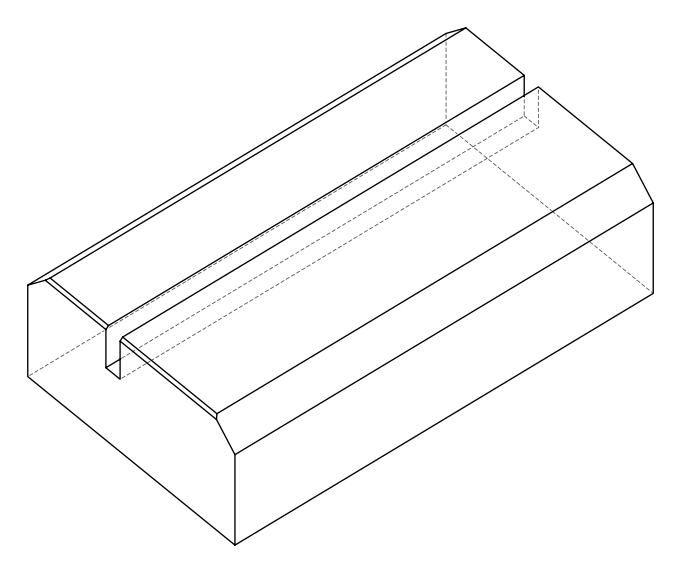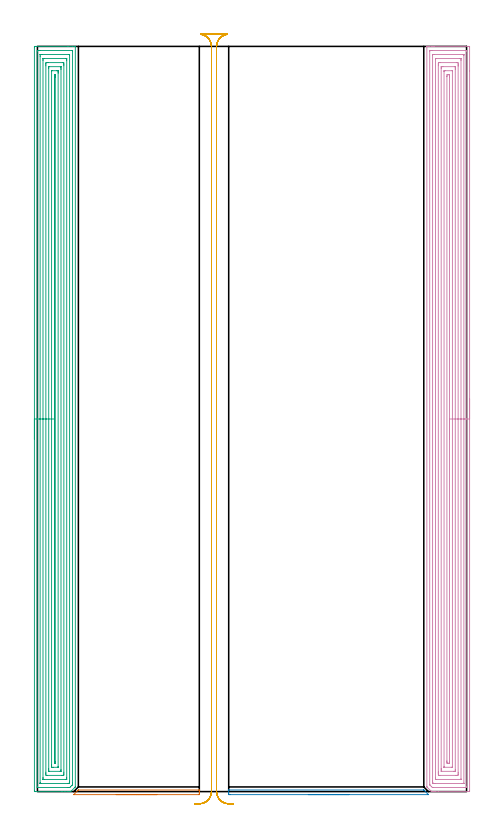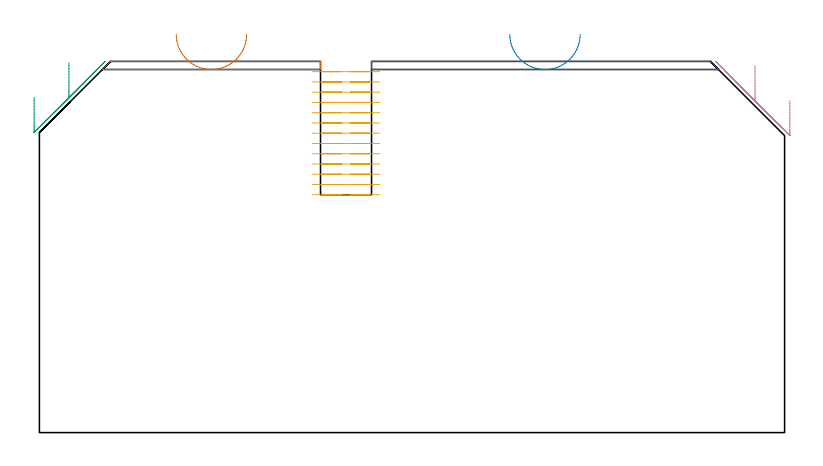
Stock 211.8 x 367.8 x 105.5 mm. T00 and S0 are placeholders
(PLAN: 5 operations, 1 tool changes, 69.9 min)
(1 AREA_MILL | FG_CHAMFER_SURFACE | UGT0205_001 | 0.64 min | 173 mm3)
(2 AREA_MILL_1 | FG_CHAMFER_SURFACE_1 | UGT0205_001 | 0.93 min | 269 mm3)
(3 AREA_MILL_2 | FG_CHAMFER_SURFACE_2 | UGT0205_001 | 23.75 min | 75029 mm3)
(4 AREA_MILL_3 | FG_CHAMFER_SURFACE_3 | UGT0205_001 | 23.83 min | 81868 mm3)
(5 MILL_RECTANGULAR_SLOT | SLOT_RECTANGULAR | NXT0201_011 | Follow Part, ap 3, ae 75% | 20.73 min | 202113 mm3)
(TOOL UGT0205_001 | Chamfer Mill 20 x 3 x 45 deg. | D20 FL50 Z2)
(TOOL NXT0201_011 | ENDMILL 12mm [2P460-1200-NA 1630] | D12 FL38 Z6)
(OP 1 AREA_MILL)
G17 G21 G94 G90
T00 M6
G54
G17 G0 G90 X58.9 Y-1.5 S1061 M3
G43 Z115.5 H0
Z113.2
G94 G1 X58.862 Z112.328 F250.
X58.748 Z111.463
X58.559 Z110.612
X58.297 Z109.78
X57.963 Z108.974
X57.56 Z108.2
X57.092 Z107.464
X56.56 Z106.772
X55.971 Z106.129
X55.328 Z105.54
X54.636 Z105.008
X53.9 Z104.54
X53.126 Z104.137
X52.32 Z103.803
X51.488 Z103.541
X50.636 Z103.352
X49.772 Z103.238
X48.9 Z103.2
X17.993 Y-1.499 Z103.199
X17.932 Y-1.496 Z103.203
X17.918 Y-1.493 Z103.204
X17.961 Y-1.438 Z103.26
X20.017 Y0.618 Z105.317
X20.162 Y0.761 Z105.456
X20.205 Y0.796 Z105.489
X20.307 Y0.8 Z105.5
X79.726
X79.89 Y0.797 Z105.488
X79.897 Y0.693 Z105.385
X79.9 Y0.582 Z105.281
Y0.326 Z105.025
Y-0.35 Z104.345
Y-0.688 Z104.008
X79.897 Y-1.219 Z103.477
X79.896 Y-1.491 Z103.205
X79.867 Y-1.493 Z103.204
X79.582 Y-1.5 Z103.2
X48.9
X48.028 Z103.238
X47.164 Z103.352
X46.312 Z103.541
X45.48 Z103.803
X44.674 Z104.137
X43.9 Z104.54
X43.164 Z105.008
X42.472 Z105.54
X41.829 Z106.129
X41.24 Z106.772
X40.708 Z107.464
X40.24 Z108.2
X39.837 Z108.974
X39.503 Z109.78
X39.241 Z110.612
X39.052 Z111.463
X38.938 Z112.328
X38.9 Z113.2
G0 Z115.5
M5
M2
(OP 2 AREA_MILL_1)
G17 G21 G94 G90
T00 M6
G54
G17 G0 G90 X153.7 Y-1.5 S1061 M3
G43 Z115.5 H0
Z113.2
G94 G1 X153.662 Z112.328 F250.
X153.548 Z111.464
X153.359 Z110.612
X153.097 Z109.78
X152.763 Z108.974
X152.36 Z108.2
X151.892 Z107.464
X151.36 Z106.772
X150.771 Z106.129
X150.128 Z105.54
X149.436 Z105.008
X148.7 Z104.54
X147.926 Z104.137
X147.12 Z103.803
X146.288 Z103.541
X145.436 Z103.352
X144.572 Z103.238
X143.7 Z103.2
X95.017
X94.714 Y-1.498 Z103.202
X94.43 Y-1.493 Z103.204
X94.404 Y-1.491 Z103.205
X94.4 Y-1.219 Z103.477
Y-0.681 Z104.015
Y-0.35 Z104.345
Y0.586 Z105.286
X94.403 Y0.695 Z105.387
X94.41 Y0.797 Z105.488
X94.57 Y0.8 Z105.5
X190.597
X190.695 Y0.796 Z105.489
X190.736 Y0.762 Z105.458
X190.876 Y0.624 Z105.323
X192.945 Y-1.444 Z103.253
X192.982 Y-1.493 Z103.204
X192.972 Y-1.495 Z103.203
X192.915 Y-1.499 Z103.199
X143.7 Y-1.5 Z103.2
X142.828 Z103.238
X141.964 Z103.352
X141.112 Z103.541
X140.28 Z103.803
X139.474 Z104.137
X138.7 Z104.54
X137.964 Z105.008
X137.272 Z105.54
X136.629 Z106.129
X136.04 Z106.772
X135.508 Z107.464
X135.04 Z108.2
X134.637 Z108.974
X134.303 Z109.78
X134.041 Z110.612
X133.852 Z111.464
X133.738 Z112.328
X133.7 Z113.2
G0 Z115.5
M5
M2
(OP 3 AREA_MILL_2)
G17 G21 G94 G90
T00 M6
G54
G17 G0 G90 X-1.5 Y173.9 S1061 M3
G43 Z115.5 H0
Z95.3
G94 G1 Y173.938 Z94.428 F250.
Y174.052 Z93.564
Y174.241 Z92.712
Y174.503 Z91.88
Y174.837 Z91.074
Y175.24 Z90.3
Y175.708 Z89.564
Y176.24 Z88.872
Y176.829 Z88.229
Y177.472 Z87.64
Y178.164 Z87.109
Y178.9 Z86.64
Y179.674 Z86.237
Y180.48 Z85.903
Y181.312 Z85.641
Y182.163 Z85.452
Y183.028 Z85.338
Y183.9 Z85.3
X-1.499 Y367.173 Z85.301
X-1.496 Y367.601 Z85.302
X-1.492 Y367.79 Z85.306
X-1.075 Y367.795 Z85.722
X-0.458 Y367.8 Z86.339
X15.019 Z101.815
X17.396 Z104.19
X18.358 Z105.157
X18.697 Y367.79 Z105.489
X18.7 Y367.62 Z105.5
Y2.415
X18.695 Y2.305 Z105.491
X18.498 Y2.097 Z105.296
X16.516 Y0.116 Z103.314
X16.408 Y0.01 Z103.204
X16.161 Y0. Z102.961
X15.466 Z102.266
X14.757 Z101.552
X13.523 Z100.32
X12.118 Z98.914
X-1.067 Z85.731
X-1.492 Y0.01 Z85.306
X-1.496 Y0.199 Z85.302
X-1.499 Y0.627 Z85.301
X-1.5 Y183.9 Z85.3
X-0.086 Z86.714
X-0.085 Y365.272 Z86.715
X-0.084 Y365.385 Z86.716
X-0.079 Y365.766 Z86.721
X0.285 Y365.791 Z87.085
X0.684 Y365.796 Z87.484
X1.155 Y365.8 Z87.955
X17.199 Y365.799 Z103.999
X17.233 Y365.798 Z104.033
X17.269 Y365.794 Z104.069
X17.278 Y365.79 Z104.078
X17.281 Y365.784 Z104.081
X17.283 Y365.754 Z104.083
X17.285 Y365.497 Z104.085
X17.286 Y365.385 Z104.086
Y4.203
X17.284 Y3.423 Z104.084
X17.281 Y3.366 Z104.081
X17.279 Y3.342 Z104.079
X17.253 Y3.309 Z104.053
X16.884 Y2.935 Z103.684
X16.365 Y2.415 Z103.165
X15.992 Y2.054 Z102.792
X15.941 Y2.01 Z102.741
X15.841 Y2.007 Z102.641
X15.636 Y2.003 Z102.436
X15.165 Y2. Z101.965
X14.757 Z101.557
X0.001 Z86.801
X-0.033 Y2.002 Z86.767
X-0.069 Y2.006 Z86.731
X-0.078 Y2.01 Z86.722
X-0.081 Y2.016 Z86.719
X-0.083 Y2.046 Z86.717
X-0.086 Y2.304 Z86.714
Y2.415
Y183.9
X1.328 Z88.128
X1.329 Y362.941 Z88.129
X1.33 Y363.597 Z88.13
X1.332 Y363.716 Z88.132
X1.335 Y363.773 Z88.135
X1.34 Y363.791 Z88.14
X1.368 Y363.795 Z88.168
X1.564 Y363.798 Z88.364
X2.243 Y363.8 Z89.043
X15.437 Z102.237
X15.636 Y363.798 Z102.436
X15.836 Y363.792 Z102.636
X15.859 Y363.79 Z102.659
X15.865 Y363.779 Z102.665
X15.868 Y363.74 Z102.668
X15.87 Y363.676 Z102.67
X15.871 Y363.597 Z102.671
Y363.358
Y5.097
X15.87 Y4.86 Z102.67
X15.865 Y4.531 Z102.665
X15.862 Y4.373 Z102.662
X15.703 Y4.203 Z102.503
X15.67 Y4.169 Z102.47
X15.636 Y4.137 Z102.436
X15.544 Y4.05 Z102.344
X15.505 Y4.016 Z102.305
X15.466 Y4.01 Z102.266
X15.297 Y4.006 Z102.097
X14.956 Y4. Z101.756
X1.763 Z88.563
X1.564 Y4.002 Z88.364
X1.364 Y4.008 Z88.164
X1.341 Y4.01 Z88.141
X1.335 Y4.021 Z88.135
X1.332 Y4.06 Z88.132
X1.33 Y4.124 Z88.13
X1.329 Y4.203 Z88.129
X1.328 Y4.442 Z88.128
Y183.9
X2.743 Z89.543
Y360.915
X2.744 Y361.503 Z89.544
X2.747 Y361.7 Z89.547
X2.75 Y361.77 Z89.55
X2.756 Y361.791 Z89.556
X2.779 Y361.793 Z89.579
X2.887 Y361.796 Z89.687
X3.323 Y361.8 Z90.123
X13.877 Z100.677
X14.313 Y361.797 Z101.113
X14.419 Y361.793 Z101.219
X14.443 Y361.79 Z101.243
X14.45 Y361.78 Z101.25
X14.453 Y361.743 Z101.253
X14.455 Y361.655 Z101.255
X14.457 Y361.219 Z101.257
Y360.915
Y6.885
X14.456 Y6.297 Z101.256
X14.453 Y6.1 Z101.253
X14.45 Y6.03 Z101.25
X14.444 Y6.009 Z101.244
X14.421 Y6.007 Z101.221
X14.313 Y6.004 Z101.113
X13.877 Y6. Z100.677
X3.323 Z90.123
X2.887 Y6.003 Z89.687
X2.781 Y6.007 Z89.581
X2.757 Y6.01 Z89.557
X2.749 Y6.02 Z89.549
X2.747 Y6.057 Z89.547
X2.745 Y6.144 Z89.545
X2.743 Y6.581 Z89.543
Y6.885
Y183.9
X4.157 Z90.957
Y358.233
X4.159 Y359.127 Z90.959
X4.16 Y359.17 Z90.96
X4.202 Y359.79 Z91.002
X4.423 Y359.797 Z91.223
X5.082 Y359.8 Z91.882
X5.299 Z92.099
X12.336 Y359.799 Z99.136
X12.998 Y359.79 Z99.798
X13.04 Y359.127 Z99.84
X13.042 Y359.082 Z99.842
X13.043 Y358.233 Z99.843
Y9.567
X13.041 Y8.673 Z99.841
X13.04 Y8.63 Z99.84
X12.998 Y8.01 Z99.798
X12.777 Y8.003 Z99.577
X12.118 Y8. Z98.918
X11.901 Z98.701
X4.864 Y8.001 Z91.664
X4.202 Y8.01 Z91.002
X4.16 Y8.673 Z90.96
X4.158 Y8.718 Z90.958
X4.157 Y9.567 Z90.957
Y183.9
X5.571 Z92.371
Y356.841
X5.573 Y357.339 Z92.373
X5.576 Y357.731 Z92.376
X5.578 Y357.783 Z92.378
X5.622 Y357.79 Z92.422
X5.734 Y357.795 Z92.534
X5.961 Y357.799 Z92.761
X11.39 Z98.19
X11.511 Y357.795 Z98.311
X11.591 Y357.79 Z98.391
X11.622 Y357.78 Z98.422
X11.623 Y357.735 Z98.423
X11.627 Y357.339 Z98.427
X11.629 Y356.942 Z98.429
Y356.445
Y10.959
X11.627 Y10.461 Z98.427
X11.624 Y10.069 Z98.424
X11.622 Y10.017 Z98.422
X11.578 Y10.01 Z98.378
X11.466 Y10.005 Z98.266
X11.239 Y10.001 Z98.039
X5.961 Y10. Z92.761
X5.81 Y10.001 Z92.61
X5.689 Y10.005 Z92.489
X5.609 Y10.01 Z92.409
X5.578 Y10.02 Z92.378
X5.576 Y10.065 Z92.376
X5.573 Y10.461 Z92.373
X5.571 Y10.858 Z92.371
Y11.355
Y183.9
X6.985 Z93.785
X6.986 Y355.551 Z93.786
X6.987 Y355.737 Z93.787
X6.989 Y355.782 Z93.789
X6.991 Y355.787 Z93.791
X7.007 Y355.791 Z93.807
X7.066 Y355.796 Z93.866
X7.23 Y355.799 Z94.03
X9.48 Y355.8 Z96.28
X10.116 Y355.798 Z96.916
X10.178 Y355.793 Z96.978
X10.198 Y355.791 Z96.998
X10.208 Y355.705 Z97.008
X10.21 Y355.551 Z97.01
X10.214 Y354.804 Z97.014
X10.215 Y354.657 Z97.015
X10.214 Y12.249 Z97.014
X10.213 Y12.063 Z97.013
X10.211 Y12.018 Z97.011
X10.209 Y12.013 Z97.009
X10.193 Y12.009 Z96.993
X10.134 Y12.004 Z96.934
X9.97 Y12.001 Z96.77
X7.72 Y12. Z94.52
X7.084 Y12.002 Z93.884
X7.022 Y12.007 Z93.822
X7.002 Y12.009 Z93.802
X6.992 Y12.096 Z93.792
X6.99 Y12.249 Z93.79
X6.986 Y12.996 Z93.786
X6.985 Y13.143 Z93.785
Y183.9
X8.4 Z95.2
Y352.868
X8.401 Y353.071 Z95.201
X8.407 Y353.763 Z95.207
X8.57 Y353.793 Z95.37
X8.6 Y353.791 Z95.4
X8.793 Y353.763 Z95.593
X8.796 Y353.563 Z95.596
X8.8 Y352.868 Z95.6
Y352.665
Y14.932
X8.799 Y14.729 Z95.599
X8.793 Y14.038 Z95.593
X8.63 Y14.007 Z95.43
X8.6 Y14.009 Z95.4
X8.407 Y14.038 Z95.207
X8.404 Y14.237 Z95.204
X8.4 Y14.932 Z95.2
Y15.135
Y183.9
Y184.772 Z95.238
Y185.636 Z95.351
Y186.488 Z95.54
Y187.32 Z95.803
Y188.126 Z96.136
Y188.9 Z96.539
Y189.636 Z97.008
Y190.328 Z97.539
Y190.971 Z98.128
Y191.56 Z98.772
Y192.091 Z99.464
Y192.56 Z100.2
Y192.963 Z100.973
Y193.297 Z101.779
Y193.559 Z102.611
Y193.748 Z103.463
Y193.862 Z104.328
Y193.9 Z105.2
G0 Z115.5
M5
M2
(OP 4 AREA_MILL_3)
G17 G21 G94 G90
T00 M6
G54
G17 G0 G90 X213.3 Y193.9 S1061 M3
G43 Z115.5 H0
Z94.4
G94 G1 Y193.862 Z93.528 F250.
Y193.748 Z92.664
Y193.559 Z91.812
Y193.297 Z90.98
Y192.963 Z90.174
Y192.56 Z89.4
Y192.091 Z88.664
Y191.56 Z87.972
Y190.971 Z87.329
Y190.328 Z86.74
Y189.636 Z86.208
Y188.9 Z85.74
Y188.126 Z85.337
Y187.32 Z85.003
Y186.488 Z84.741
Y185.636 Z84.552
Y184.772 Z84.438
Y183.9 Z84.4
Y0.627
X213.295 Y0.166 Z84.403
X213.292 Y0.01 Z84.406
X213.132 Y0. Z84.565
X197.91 Z99.785
X196.505 Z101.191
X196.15 Z101.545
X195.441 Z102.259
X195.1 Z102.599
X194.516 Y0.004 Z103.181
X194.492 Y0.01 Z103.204
X194.244 Y0.254 Z103.453
X192.319 Y2.182 Z105.38
X192.204 Y2.306 Z105.49
X192.2 Y2.415 Z105.5
X192.199 Y367.652 Z105.499
X192.196 Y367.799 Z105.494
X192.547 Y367.8 Z105.152
X192.801 Z104.899
X193.51 Z104.184
X194.745 Z102.952
X195.27 Z102.424
X195.888 Z101.808
X212.87 Z84.828
X213.135 Y367.797 Z84.562
X213.292 Y367.79 Z84.406
X213.299 Y367.63 Z84.399
X213.3 Y355.718 Z84.4
Y183.9
X211.886 Z85.814
X211.885 Y2.521 Z85.815
X211.884 Y2.415 Z85.816
X211.879 Y2.031 Z85.821
X211.509 Y2.009 Z86.191
X211.11 Y2.003 Z86.59
X210.638 Y2. Z87.062
X195.27 Y2.001 Z102.43
X195.134 Y2.002 Z102.566
X195.025 Y2.006 Z102.675
X194.955 Y2.01 Z102.745
X194.909 Y2.053 Z102.791
X194.535 Y2.415 Z103.165
X194.39 Y2.56 Z103.31
X193.646 Y3.309 Z104.054
X193.622 Y3.34 Z104.078
X193.62 Y3.36 Z104.08
X193.617 Y3.408 Z104.083
X193.615 Y3.507 Z104.085
Y365.278
X193.616 Y365.385 Z104.084
X193.621 Y365.769 Z104.079
X193.991 Y365.791 Z103.709
X194.39 Y365.797 Z103.31
X194.862 Y365.8 Z102.838
X211.581 Z86.119
X211.796 Y365.798 Z85.904
X211.83 Y365.796 Z85.87
X211.864 Y365.79 Z85.836
X211.879 Y365.782 Z85.821
X211.88 Y365.755 Z85.82
X211.885 Y365.491 Z85.815
X211.886 Y183.9 Z85.814
X210.472 Z87.228
X210.471 Y4.203 Z87.229
X210.47 Y4.08 Z87.23
X210.467 Y4.02 Z87.233
X210.465 Y4.012 Z87.235
X210.457 Y4.008 Z87.243
X210.428 Y4.002 Z87.272
X210.23 Y4.001 Z87.47
X209.55 Y4. Z88.15
X196.15 Z101.55
X195.467 Y4.003 Z102.233
X195.422 Y4.01 Z102.278
X195.393 Y4.019 Z102.307
X195.345 Y4.061 Z102.355
X195.27 Y4.131 Z102.43
X195.198 Y4.203 Z102.502
X195.123 Y4.288 Z102.577
X195.035 Y4.393 Z102.665
X195.033 Y4.444 Z102.667
X195.029 Y5.097 Z102.671
Y5.343
Y363.597
X195.03 Y363.719 Z102.67
X195.033 Y363.78 Z102.667
X195.035 Y363.788 Z102.665
X195.043 Y363.792 Z102.657
X195.072 Y363.798 Z102.628
X195.27 Y363.799 Z102.43
X195.95 Y363.8 Z101.75
X210.03 Y363.799 Z87.67
X210.23 Y363.795 Z87.47
X210.429 Y363.79 Z87.271
X210.465 Y363.779 Z87.235
X210.467 Y363.743 Z87.233
X210.47 Y363.678 Z87.23
X210.471 Y363.597 Z87.229
Y363.351
X210.472 Y183.9 Z87.228
X209.057 Z88.643
Y6.289
X209.055 Y6.089 Z88.645
X209.051 Y6.019 Z88.649
X209.049 Y6.01 Z88.651
X209.041 Y6.006 Z88.659
X209.014 Y6.003 Z88.686
X208.905 Y6.001 Z88.795
X197.022 Y6. Z100.678
X196.594 Y6.007 Z101.106
X196.488 Y6.01 Z101.212
X196.449 Y6.017 Z101.251
X196.447 Y6.053 Z101.253
X196.445 Y6.144 Z101.255
X196.443 Y6.588 Z101.257
Y6.885
Y361.511
X196.445 Y361.711 Z101.255
X196.449 Y361.781 Z101.251
X196.451 Y361.79 Z101.249
X196.459 Y361.794 Z101.241
X196.486 Y361.797 Z101.214
X196.595 Y361.799 Z101.105
X208.478 Y361.8 Z89.222
X208.906 Y361.793 Z88.794
X209.012 Y361.79 Z88.688
X209.051 Y361.783 Z88.649
X209.053 Y361.747 Z88.647
X209.055 Y361.656 Z88.645
X209.057 Y361.212 Z88.643
Y360.915
Y183.9
X207.643 Z90.057
Y9.513
X207.64 Y8.673 Z90.06
X207.639 Y8.624 Z90.061
X207.59 Y8.01 Z90.11
X207.369 Y8.004 Z90.331
X206.71 Y8.001 Z90.99
X206.493 Y8. Z91.207
X198.572 Y8.001 Z99.128
X197.91 Y8.01 Z99.79
X197.862 Y8.673 Z99.838
X197.859 Y8.725 Z99.841
X197.857 Y9.567 Z99.843
Y9.622
Y358.287
X197.86 Y359.127 Z99.84
X197.862 Y359.176 Z99.838
X197.91 Y359.79 Z99.79
X198.131 Y359.796 Z99.569
X198.79 Y359.799 Z98.91
X199.007 Y359.8 Z98.693
X206.928 Y359.799 Z90.772
X207.59 Y359.79 Z90.11
X207.638 Y359.127 Z90.062
X207.641 Y359.075 Z90.059
X207.643 Y358.233 Z90.057
Y358.178
Y183.9
X206.229 Z91.471
Y10.95
X206.227 Y10.461 Z91.473
X206.223 Y10.062 Z91.477
X206.221 Y10.01 Z91.479
X206.17 Y10.006 Z91.53
X206.057 Y10.002 Z91.643
X205.83 Y10.001 Z91.87
X205.404 Y10. Z92.296
X199.519 Y10.001 Z98.181
X199.398 Y10.003 Z98.302
X199.317 Y10.007 Z98.383
X199.278 Y10.012 Z98.422
X199.277 Y10.057 Z98.423
X199.273 Y10.461 Z98.427
X199.271 Y10.867 Z98.429
Y11.355
Y356.85
X199.273 Y357.339 Z98.427
X199.277 Y357.738 Z98.423
X199.28 Y357.79 Z98.42
X199.33 Y357.794 Z98.37
X199.443 Y357.798 Z98.257
X199.67 Y357.799 Z98.03
X200.096 Y357.8 Z97.604
X205.981 Y357.799 Z91.719
X206.102 Y357.797 Z91.598
X206.183 Y357.793 Z91.517
X206.222 Y357.788 Z91.478
X206.223 Y357.743 Z91.477
X206.227 Y357.339 Z91.473
X206.229 Y356.933 Z91.471
Y356.445
Y183.9
X204.815 Z92.885
X204.814 Y12.387 Z92.886
X204.813 Y12.249 Z92.887
X204.81 Y12.061 Z92.89
X204.808 Y12.022 Z92.892
X204.724 Y12.01 Z92.976
X204.561 Y12.005 Z93.139
X204.315 Y12.001 Z93.385
X200.795 Y12. Z96.905
X200.725 Y12.002 Z96.975
X200.699 Y12.005 Z97.001
X200.693 Y12.01 Z97.007
X200.69 Y12.017 Z97.01
X200.687 Y12.047 Z97.013
X200.686 Y12.112 Z97.014
X200.685 Y12.249 Z97.015
X200.686 Y355.413 Z97.014
X200.687 Y355.551 Z97.013
X200.69 Y355.739 Z97.01
X200.692 Y355.778 Z97.008
X200.776 Y355.79 Z96.924
X200.939 Y355.795 Z96.761
X201.185 Y355.799 Z96.515
X204.705 Y355.8 Z92.995
X204.775 Y355.798 Z92.925
X204.801 Y355.795 Z92.899
X204.807 Y355.79 Z92.893
X204.81 Y355.783 Z92.89
X204.813 Y355.753 Z92.887
X204.814 Y355.688 Z92.886
X204.815 Y355.551 Z92.885
Y183.9
X203.4 Z94.3
Y14.932
X203.399 Y14.719 Z94.301
X203.393 Y14.037 Z94.307
X203.222 Y14.005 Z94.478
X203.19 Y14.003 Z94.51
X202.345 Y14.002 Z95.355
X202.31 Y14.006 Z95.39
X202.107 Y14.037 Z95.593
X202.104 Y14.247 Z95.596
X202.1 Y14.932 Z95.6
Y15.145
Y352.868
X202.101 Y353.081 Z95.599
X202.107 Y353.763 Z95.593
X202.278 Y353.795 Z95.422
X202.31 Y353.797 Z95.39
X203.155 Y353.798 Z94.545
X203.19 Y353.794 Z94.51
X203.393 Y353.763 Z94.307
X203.396 Y353.553 Z94.304
X203.4 Y352.868 Z94.3
Y352.655
Y183.9
Y183.028 Z94.338
Y182.163 Z94.451
Y181.312 Z94.64
Y180.48 Z94.903
Y179.674 Z95.236
Y178.9 Z95.639
Y178.164 Z96.108
Y177.472 Z96.639
Y176.829 Z97.228
Y176.24 Z97.872
Y175.708 Z98.564
Y175.24 Z99.3
Y174.837 Z100.073
Y174.503 Z100.879
Y174.241 Z101.711
Y174.052 Z102.563
Y173.938 Z103.428
Y173.9 Z104.3
G0 Z115.5
M5
M2
(OP 5 MILL_RECTANGULAR_SLOT)
G17 G21 G94 G90
T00 M6
G54
G17 G0 G90 X96.786 Y-6.27 S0 M3
G43 Z115.5 H1
Z102.585
G94 G1 X93.801 Y-5.97 F250.
G2 X88.4 Y0. R6. F500.
G1 Y367.8
G2 X93.801 Y373.77 R6.
G1 Y373.8
X80.499
Y373.77
G2 X85.9 Y367.8 R6.
G1 Y0.
G2 X80.499 Y-5.97 R6.
G1 X77.514 Y-6.27 F250.
G0 X96.786 Z99.669
G1 X93.801 Y-5.97
G2 X88.4 Y0. R6. F500.
G1 Y367.8
G2 X93.801 Y373.77 R6.
G1 Y373.8
X80.499
Y373.77
G2 X85.9 Y367.8 R6.
G1 Y0.
G2 X80.499 Y-5.97 R6.
G1 X77.514 Y-6.27 F250.
G0 X96.786 Z96.754
G1 X93.801 Y-5.97
G2 X88.4 Y0. R6. F500.
G1 Y367.8
G2 X93.801 Y373.77 R6.
G1 Y373.8
X80.499
Y373.77
G2 X85.9 Y367.8 R6.
G1 Y0.
G2 X80.499 Y-5.97 R6.
G1 X77.514 Y-6.27 F250.
G0 X96.786 Z93.838
G1 X93.801 Y-5.97
G2 X88.4 Y0. R6. F500.
G1 Y367.8
G2 X93.801 Y373.77 R6.
G1 Y373.8
X80.499
Y373.77
G2 X85.9 Y367.8 R6.
G1 Y0.
G2 X80.499 Y-5.97 R6.
G1 X77.514 Y-6.27 F250.
G0 X96.786 Z90.923
G1 X93.801 Y-5.97
G2 X88.4 Y0. R6. F500.
G1 Y367.8
G2 X93.801 Y373.77 R6.
G1 Y373.8
X80.499
Y373.77
G2 X85.9 Y367.8 R6.
G1 Y0.
G2 X80.499 Y-5.97 R6.
G1 X77.514 Y-6.27 F250.
G0 X96.786 Z88.008
G1 X93.801 Y-5.97
G2 X88.4 Y0. R6. F500.
G1 Y367.8
G2 X93.801 Y373.77 R6.
G1 Y373.8
X80.499
Y373.77
G2 X85.9 Y367.8 R6.
G1 Y0.
G2 X80.499 Y-5.97 R6.
G1 X77.514 Y-6.27 F250.
G0 X96.786 Z85.092
G1 X93.801 Y-5.97
G2 X88.4 Y0. R6. F500.
G1 Y367.8
G2 X93.801 Y373.77 R6.
G1 Y373.8
X80.499
Y373.77
G2 X85.9 Y367.8 R6.
G1 Y0.
G2 X80.499 Y-5.97 R6.
G1 X77.514 Y-6.27 F250.
G0 X96.786 Z82.177
G1 X93.801 Y-5.97
G2 X88.4 Y0. R6. F500.
G1 Y367.8
G2 X93.801 Y373.77 R6.
G1 Y373.8
X80.499
Y373.77
G2 X85.9 Y367.8 R6.
G1 Y0.
G2 X80.499 Y-5.97 R6.
G1 X77.514 Y-6.27 F250.
G0 X96.786 Z79.262
G1 X93.801 Y-5.97
G2 X88.4 Y0. R6. F500.
G1 Y367.8
G2 X93.801 Y373.77 R6.
G1 Y373.8
X80.499
Y373.77
G2 X85.9 Y367.8 R6.
G1 Y0.
G2 X80.499 Y-5.97 R6.
G1 X77.514 Y-6.27 F250.
G0 X96.786 Z76.346
G1 X93.801 Y-5.97
G2 X88.4 Y0. R6. F500.
G1 Y367.8
G2 X93.801 Y373.77 R6.
G1 Y373.8
X80.499
Y373.77
G2 X85.9 Y367.8 R6.
G1 Y0.
G2 X80.499 Y-5.97 R6.
G1 X77.514 Y-6.27 F250.
G0 X96.786 Z73.431
G1 X93.801 Y-5.97
G2 X88.4 Y0. R6. F500.
G1 Y367.8
G2 X93.801 Y373.77 R6.
G1 Y373.8
X80.499
Y373.77
G2 X85.9 Y367.8 R6.
G1 Y0.
G2 X80.499 Y-5.97 R6.
G1 X77.514 Y-6.27 F250.
G0 X96.786 Z70.515
G1 X93.801 Y-5.97
G2 X88.4 Y0. R6. F500.
G1 Y367.8
G2 X93.801 Y373.77 R6.
G1 Y373.8
X80.499
Y373.77
G2 X85.9 Y367.8 R6.
G1 Y0.
G2 X80.499 Y-5.97 R6.
G1 X77.514 Y-6.27 F250.
G0 X96.786 Z67.6
G1 X93.801 Y-5.97
G2 X88.4 Y0. R6. F500.
G1 Y367.8
G2 X93.801 Y373.77 R6.
G1 Y373.8
X80.499
Y373.77
G2 X85.9 Y367.8 R6.
G1 Y0.
G2 X80.499 Y-5.97 R6.
G1 X77.514 Y-6.27 F250.
G0 Z115.5
M5
M2
